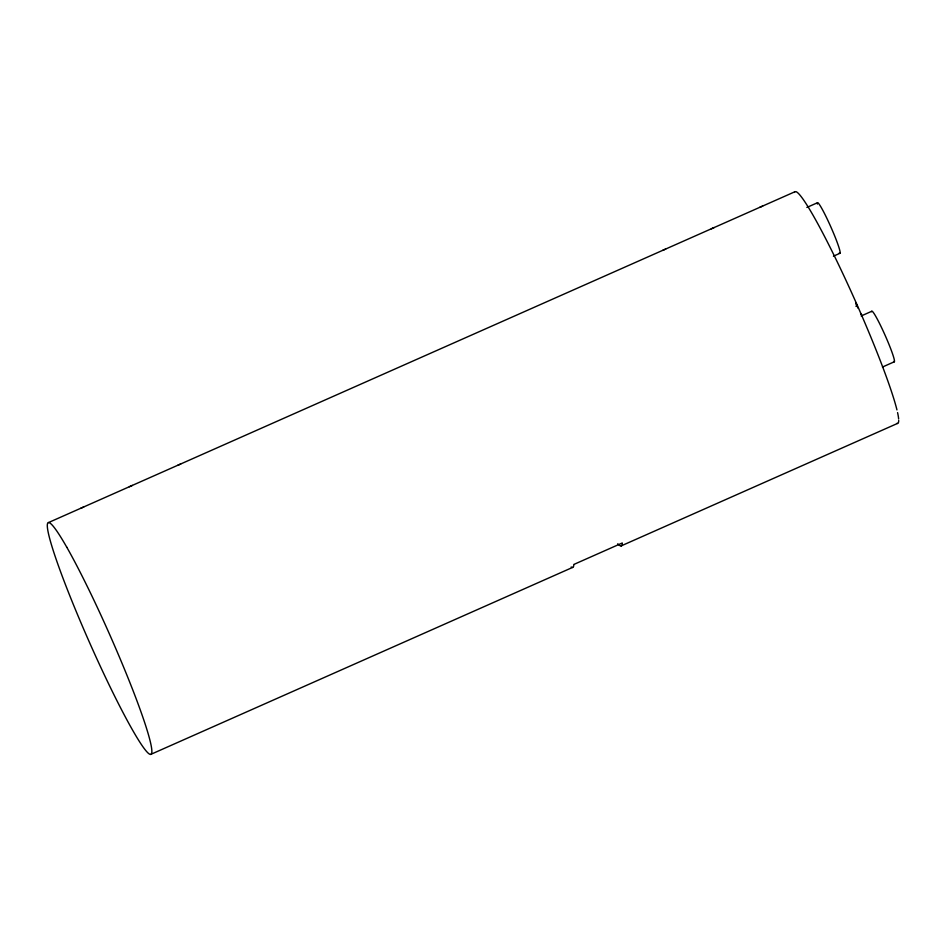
<?xml version="1.0" encoding="UTF-8"?>
<svg xmlns="http://www.w3.org/2000/svg" width="946" height="946" viewBox="0 0 946 946"><rect width="100%" height="100%" fill="white"/><g stroke="black" fill="none" stroke-linecap="round" stroke-linejoin="round"><path stroke-width="1.42" d="M80.836 508.25L83.745 506.961M129.33 486.752L132.357 485.404M177.824 465.266L180.733 463.978M662.779 250.335L665.688 249.046M711.274 228.837L714.183 227.548M759.768 207.351L762.677 206.051M48.459 522.582L795.29 191.589M806.867 207.446L817.45 202.751M833.426 256.177L840.036 253.256M855.882 306.208L857.336 305.558L855.799 303.205L857.951 308.077M861.179 315.964L871.763 311.269M882.452 367.036L894.36 361.762M150.71 754.411L572.614 567.411M621.108 545.925L897.541 423.418M898.7 420.473A126.705 10.82 66.1 0 1 896.891 423.359M794.427 192.428A126.705 10.82 66.1 0 1 794.794 191.861M795.941 191.648A126.705 10.82 66.1 0 1 846.516 281.494A126.705 10.82 66.1 0 1 896.95 409.89M897.577 412.598A126.705 10.82 66.1 0 1 898.629 418.96M571.195 566.985A126.705 10.82 66.1 0 0 573.784 564.478L622.279 542.98A126.705 10.82 66.1 0 1 617.714 543.796M839.268 252.96A27.682 2.365 66.1 0 0 833.84 233.887L832.515 230.753A27.682 2.365 66.1 0 0 817.379 204.052M860.564 313.694A27.682 2.365 66.1 0 1 861.995 315.55M893.58 361.478A27.682 2.365 66.1 0 0 888.791 343.942A27.682 2.365 66.1 0 0 873.974 313.422L873.182 312.298A27.682 2.365 66.1 0 0 871.644 311.719M66.764 547.19L64.671 543.583A126.705 10.82 66.1 0 0 57.221 562.385A126.705 10.82 66.1 0 0 125.641 717.506A126.705 10.82 66.1 0 0 147.387 731.128L146.216 727.344A126.705 10.82 66.1 0 0 132.57 689.386L130.394 683.863A126.705 10.82 66.1 0 0 88.818 589.571L86.145 584.143A126.705 10.82 66.1 0 0 66.764 547.19"/></g></svg>
